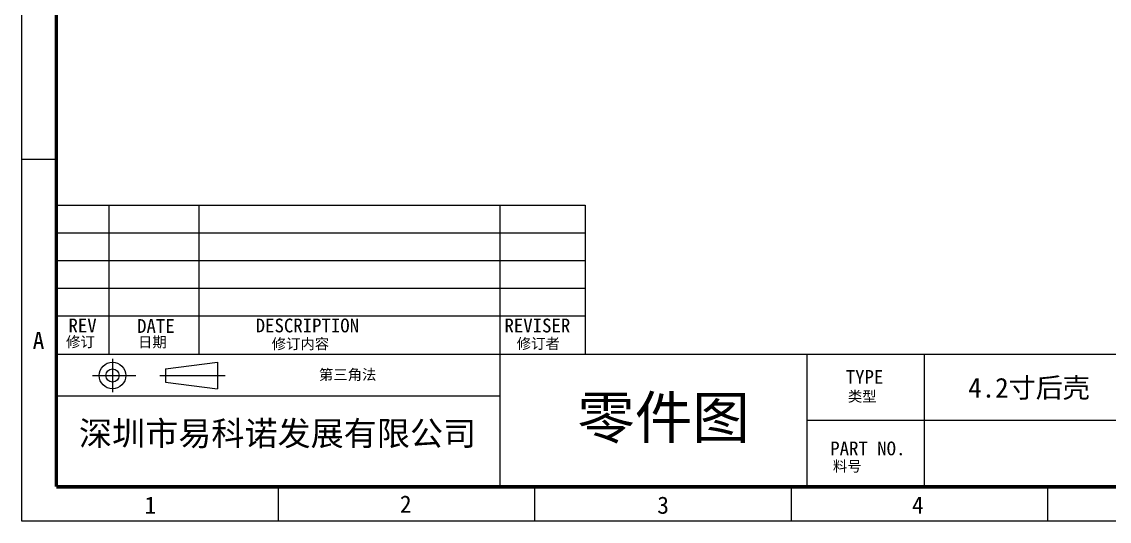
# Model space of a CAD drawing. Header units: millimetres. Extents: x 16785 to 17171, y 29514 to 29787.
# Drawn here: x 16784.7 to 16989.4, y 29513.6 to 29607.7 of the extents above; entities that cross this region are included whole.
import ezdxf
from ezdxf.enums import TextEntityAlignment as Align

# ---------------------------------------------------------------- set-up
doc = ezdxf.new("R2010")
doc.units = ezdxf.units.MM
doc.layers.add('title bar', color=7, linetype='Continuous')
doc.styles.add('style3', font='')
doc.styles.add('宝明', font='')
doc.styles.get('style3').set_extended_font_data('SimSun')
doc.styles.get('宝明').set_extended_font_data('SimHei')

msp = doc.modelspace()

# ---------------------------------------------------------------- linework, layer by layer
at = {"layer": 'title bar', "color": 0}
for p, q in [((16784.696, 29513.588), (16784.696, 29786.587)), ((16784.696, 29581.838), (16791.196, 29581.838)), ((16791.196, 29573.124), (16890.711, 29573.124)), ((16801.097, 29573.124), (16801.097, 29545.048)), ((16817.997, 29573.124), (16817.997, 29545.048)), ((16874.684, 29573.124), (16874.684, 29545.048)), ((16890.711, 29573.124), (16890.711, 29545.048)), ((16791.196, 29567.924), (16890.711, 29567.924)), ((16791.196, 29567.924), (16890.711, 29567.924)), ((16791.196, 29562.724), (16890.711, 29562.724)), ((16791.196, 29557.524), (16890.711, 29557.524)), ((16791.196, 29552.324), (16890.711, 29552.324)), ((16791.196, 29545.048), (17164.294, 29545.048)), ((16801.77, 29544.177), (16801.77, 29537.924)), ((16811.771, 29542.299), (16821.556, 29543.547)), ((16821.556, 29543.547), (16821.556, 29538.555)), ((16874.684, 29545.048), (16874.684, 29520.088)), ((16932.431, 29545.048), (16932.431, 29520.088)), ((16954.531, 29545.048), (16954.531, 29520.088)), ((16811.771, 29542.299), (16811.771, 29539.803)), ((16798.032, 29541.051), (16806.177, 29541.051)), ((16810.671, 29541.051), (16822.985, 29541.051)), ((16811.771, 29539.803), (16821.556, 29538.555)), ((16874.684, 29537.165), (16791.196, 29537.165)), ((16996.391, 29532.568), (16932.431, 29532.568)), ((16832.958, 29520.088), (16832.958, 29513.588)), ((16881.221, 29520.088), (16881.221, 29513.588)), ((16929.483, 29520.088), (16929.483, 29513.588)), ((16977.745, 29520.088), (16977.745, 29513.588)), ((17170.794, 29513.588), (16784.696, 29513.588))]:
    msp.add_line(p, q, dxfattribs=at)
at = {"layer": 'title bar', "color": 0, "const_width": 0.65}
for points in [[(16791.196, 29780.087), (16791.196, 29520.088)], [(16791.196, 29520.088), (17164.294, 29520.088), (17164.294, 29780.087), (16791.196, 29780.087)]]:
    msp.add_lwpolyline(points, dxfattribs=at)
at = {"layer": 'title bar', "color": 0}
for radius in [2.496, 1.248]:
    msp.add_circle((16801.77, 29541.051), radius, dxfattribs=at)

# ---------------------------------------------------------------- texts
at = {"insert": (16962.837, 29540.617), "char_height": 3.7298, "attachment_point": 1, "style": 'style3'}
msp.add_mtext('4.2寸后壳', dxfattribs=at)
at = {"layer": 'title bar', "color": 0, "style": '宝明'}
for s, height, p in [('REV', 2.6, (16793.487, 29549.178)), ('DATE', 2.6, (16806.407, 29549.085)), ('DESCRIPTION', 2.59999, (16828.727, 29549.185)), ('REVISER', 2.6, (16875.55, 29549.177)), ('A', 3.25, (16786.746, 29546.034)), ('1', 3.25, (16807.806, 29515.006)), ('2', 3.25, (16855.861, 29515.199)), ('3', 3.25, (16904.301, 29515.006)), ('4', 3.25, (16952.239, 29515.006))]:
    msp.add_text(s, height=height, dxfattribs=at).set_placement(p)
at = {"layer": 'title bar', "color": 0, "linetype": 'Continuous', "style": '宝明'}
for s, p in [('修订', (16793.03, 29546.404)), ('日期', (16806.572, 29546.357)), ('修订内容', (16831.737, 29546.03)), ('修订者', (16877.858, 29546.075)), ('第三角法', (16840.627, 29540.231)), ('类型', (16940.17, 29536.121)), ('料号', (16937.363, 29522.977))]:
    msp.add_text(s, height=1.9821, dxfattribs=at).set_placement(p)
at = {"layer": 'title bar', "color": 0, "style": '宝明'}
for s, p in [('TYPE', (16943.318, 29540.788)), ('PART NO.', (16943.939, 29527.319))]:
    msp.add_text(s, height=2.6, dxfattribs=at).set_placement(p, align=Align.MIDDLE)
at = {"layer": 'title bar', "color": 0, "attachment_point": 1, "style": '宝明'}
for s, insert, char_height, width in [('{\\fSimSun|b0|i0|c134|p54;零件图}', (16889.253, 29537.108), 7.92846, 130.90465), ('{\\fSimSun|b0|i0|c134|p54;深圳市易科诺发展有限公司}', (16795.467, 29532.429), 4.56679, 100.00021)]:
    msp.add_mtext(s, dxfattribs=dict(at, insert=insert, char_height=char_height, width=width))

doc.saveas('drawing.dxf')
